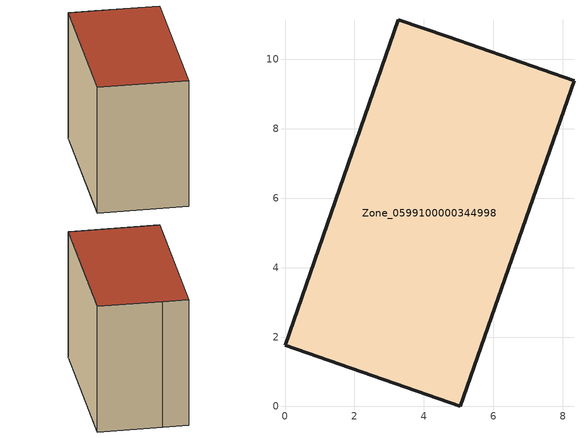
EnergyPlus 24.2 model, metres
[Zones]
Zone_0599100000344998
 floor ground (C_G): 5.05,0 0,1.76 3.26,11.14 4.7,10.65 8.32,9.38 z0
 wall outside (C_F): 0,1.76 5.05,0 8.32,9.38 4.7,10.65 3.26,11.14 0,1.76 z0:8.06
 roof outside (C_R): 4.7,10.65 3.26,11.14 0,1.76 5.05,0 8.32,9.38 z8.06
[BUILDING]
Pand.0599100000344998: North Axis=0; Terrain=City; Loads Convergence Tolerance Value=0.04; Temperature Convergence Tolerance Value=0.4; Solar Distribution=FullExterior; Maximum Number of Warmup Days=25; Minimum Number of Warmup Days=1
[Site:Location]
Rotterdam.The.Hague.AP_ZH_NLD Design_Conditions: Latitude=51.96; Longitude=4.45; Time Zone=1; Elevation=-4.5
[SITE:GROUNDTEMPERATURE:BUILDINGSURFACE]
18, 18, 18, 18, 18, 18, 18, 18, 18, 18, 18, 18
[MATERIAL] Thermal Absorptance=0.9; Solar Absorptance=0.7; Visible Absorptance=0.7
Name | Roughness | Thickness | Conductivity | Density | Specific Heat
G.TC.1992-2005 | MediumSmooth | 0.15 | 0.06 | 540 | 1210
F.TC.1992-2005 | Rough | 0.3 | 0.12 | 1920 | 840
R.TC.1992-2005 | MediumRough | 0.2 | 0.08 | 1500 | 1000
[CONSTRUCTION]
C_G: G.TC.1992-2005
C_F: F.TC.1992-2005
C_R: R.TC.1992-2005
[ZONE]
Zone_0599100000344998: Type=1; Multiplier=1; Ceiling Height=Autocalculate; Volume=Autocalculate; Floor Area=autocalculate; Part of Total Floor Area=Yes
[ZONEINFILTRATION:DESIGNFLOWRATE]
Infil_Zone_0599100000344998: Zone or ZoneList or Space or SpaceList=Zone_0599100000344998; Schedule=AlwaysOn; Design Flow Rate Calculation Method=Flow/Area; Flow Rate per Floor Area=0.0015; Constant Term Coefficient=1; Temperature Term Coefficient=0; Velocity Term Coefficient=0; Velocity Squared Term Coefficient=0
[HVACTEMPLATE:ZONE:IDEALLOADSAIRSYSTEM]
Zone_0599100000344998: Maximum Heating Supply Air Temperature=50; Minimum Cooling Supply Air Temperature=13; Maximum Heating Supply Air Humidity Ratio=0.0156; Minimum Cooling Supply Air Humidity Ratio=0.0077; Heating Limit=NoLimit; Cooling Limit=NoLimit; Dehumidification Control Type=ConstantSensibleHeatRatio; Cooling Sensible Heat Ratio=0.7; Dehumidification Setpoint=60; Humidification Control Type=None; Humidification Setpoint=30; Outdoor Air Method=None; Outdoor Air Flow Rate per Person=0.00944; Outdoor Air Flow Rate per Zone Floor Area=0; Outdoor Air Flow Rate per Zone=0; Demand Controlled Ventilation Type=None; Outdoor Air Economizer Type=NoEconomizer; Heat Recovery Type=None; Sensible Heat Recovery Effectiveness=0.7; Latent Heat Recovery Effectiveness=0.65
[ZONECONTROL:THERMOSTAT]
ThermostatControl_Zone_0599100000344998: Zone or ZoneList=Zone_0599100000344998; Control Type Schedule=DualSetpointControlType; Control 1=Thermostat_Zone_0599100000344998; Temperature Difference Between Cutout And Setpoint=0
[THERMOSTATSETPOINT:DUALSETPOINT]
Thermostat_Zone_0599100000344998: Heating Setpoint Temperature Schedule=HeatingSetpoint_Zone_0599100000344998; Cooling Setpoint Temperature Schedule=CoolingSetpoint_Zone_0599100000344998
[SCHEDULE:COMPACT]
HeatingSetpoint_Zone_0599100000344998: Through: 12/31, For: AllDays, Until: 24:00, 21
CoolingSetpoint_Zone_0599100000344998: Through: 12/31, For: AllDays, Until: 24:00, 24
DualSetpointControlType: Through: 12/31, For: AllDays, Until: 24:00, 4
AlwaysOn: Through: 12/31, For: AllDays, Until: 24:00, 1
